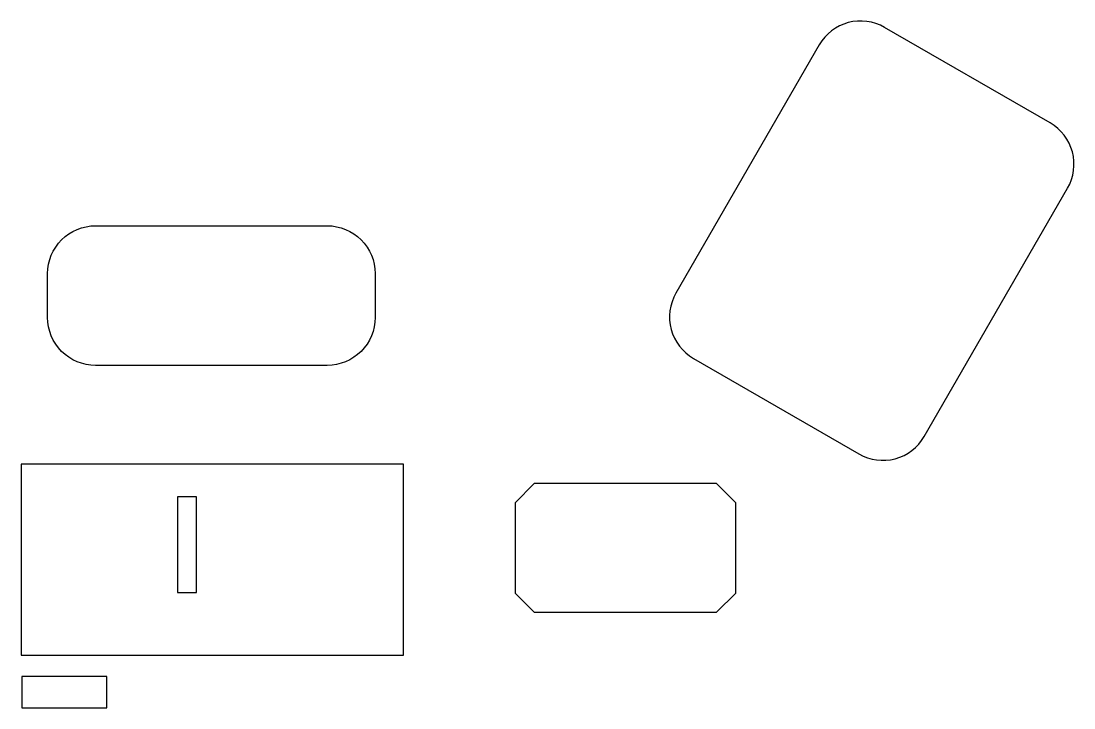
# Model space of a CAD drawing. Header units: millimetres. Extents: x 26 to 1128, y 15 to 734.
import ezdxf

# ---------------------------------------------------------------- set-up
doc = ezdxf.new("R2010")
doc.units = ezdxf.units.MM

msp = doc.modelspace()

# ---------------------------------------------------------------- linework, layer by layer
for points in [[(902.6, 281.2, 0.414214), (970.9, 299.5), (1120.9, 559.3, 0.414214), (1102.6, 627.6), (929.4, 727.6, 0.414214), (861.1, 709.3), (711.1, 449.5, 0.414214), (729.4, 381.2)], [(53.7, 470, -0.414214), (103.7, 520), (346.3, 520, -0.414214), (396.3, 470), (396.3, 423.9, -0.414214), (346.3, 373.9), (103.7, 373.9, -0.414214), (53.7, 423.9)]]:
    msp.add_lwpolyline(points, format="xyb", close=True)
for points in [[(25.9, 70.5), (425.9, 70.5), (425.9, 270.5), (25.9, 270.5)], [(542.9, 135.4), (562.9, 115.4), (753.7, 115.4), (773.7, 135.4), (773.7, 230.1), (753.7, 250.1), (562.9, 250.1), (542.9, 230.1)], [(189.5, 136.3), (209.5, 136.3), (209.5, 236.3), (189.5, 236.3)], [(26.6, 15.3), (115.8, 15.3), (115.8, 48.3), (26.6, 48.3)]]:
    msp.add_lwpolyline(points, close=True)

doc.saveas('drawing.dxf')
